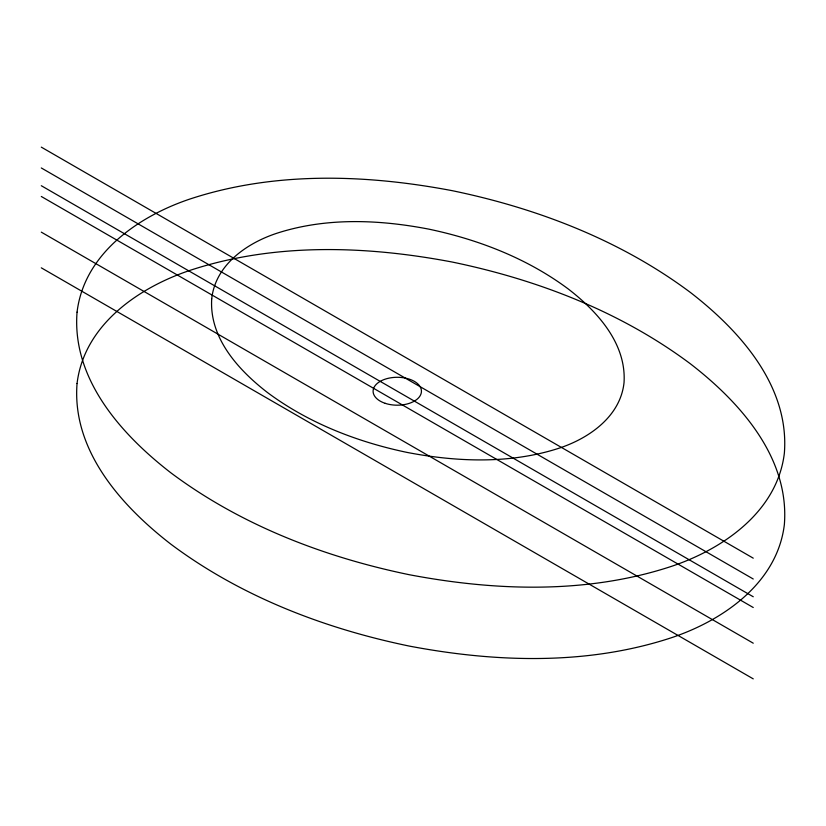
<?xml version="1.0" encoding="UTF-8"?>
<svg xmlns="http://www.w3.org/2000/svg" width="826" height="826" viewBox="0 0 826 826"><rect width="100%" height="100%" fill="white"/><g stroke="black" fill="none" stroke-linecap="round" stroke-linejoin="round"><path stroke-width="1.24" d="M41.3 147.131L753.25 558.169M41.3 167.957L753.25 579.005M41.3 185.716L753.25 596.764M41.3 196.474L753.25 607.513M41.3 232.147L753.25 643.196M41.3 267.83L753.25 678.869M211.714 298.878C209.195 338.102 238.528 370.182 267.531 392.577C308.47 423.067 357.09 441.9 406.795 452.359C457.005 462.064 510.22 464.171 559.367 448.105C589.237 438.183 620.45 416.397 624.033 382.644C626.552 343.42 597.219 311.33 568.216 288.945C527.277 258.455 478.646 239.623 428.952 229.163C378.742 219.448 325.527 217.341 276.369 233.417C246.509 243.329 215.287 265.115 211.714 298.878M77.055 312.156C71.748 379.175 121.453 434.61 170.992 472.916C240.903 525.16 324.184 557.127 409.2 574.7C495.672 591.127 587.234 594.173 671.714 566.275C723.38 548.898 777.349 511.49 784.359 453.216C789.656 386.207 739.962 330.772 690.422 292.466C620.512 240.221 537.22 208.255 452.204 190.672C365.742 174.255 274.18 171.209 189.701 199.107C138.035 216.484 84.066 253.892 77.055 312.156M77.055 383.522C71.748 450.531 121.453 505.966 170.992 544.272C240.903 596.517 324.184 628.483 409.2 646.066C495.672 662.483 587.234 665.529 671.714 637.631C723.38 620.254 777.349 582.846 784.359 524.582C789.656 457.563 739.962 402.128 690.422 363.832C620.512 311.578 537.22 279.611 452.204 262.038C365.742 245.611 274.18 242.565 189.701 270.463C138.035 287.84 84.066 325.248 77.055 383.522M385.195 403.325A24.16 13.949 0 0 0 421.436 391.235A24.16 13.949 0 0 0 385.195 379.155A24.16 13.949 0 0 0 385.195 403.325"/></g></svg>
